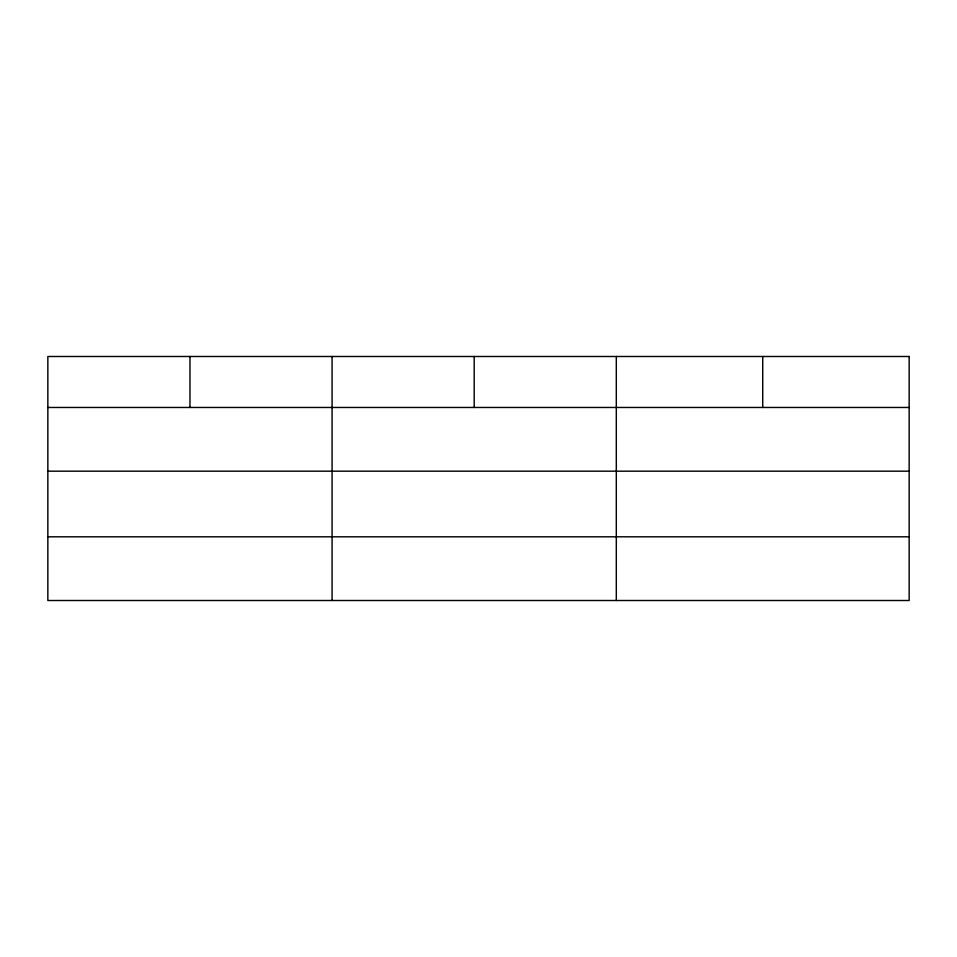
<?xml version="1.0" encoding="UTF-8"?>
<svg xmlns="http://www.w3.org/2000/svg" width="957" height="957" viewBox="0 0 957 957"><rect width="100%" height="100%" fill="white"/><g stroke="black" fill="none" stroke-linecap="round" stroke-linejoin="round"><path stroke-width="1.44" d="M47.85 407.467L909.15 407.467M47.85 471.179L909.15 471.179M47.85 536.805L909.15 536.805M762.729 356.494L762.729 407.467M616.308 356.494L616.308 600.506M474.193 356.494L474.193 407.467M332.079 356.494L332.079 600.506M189.965 356.494L189.965 407.467M909.15 356.494L47.85 356.494L47.85 600.506L909.15 600.506L909.15 356.494"/></g></svg>
